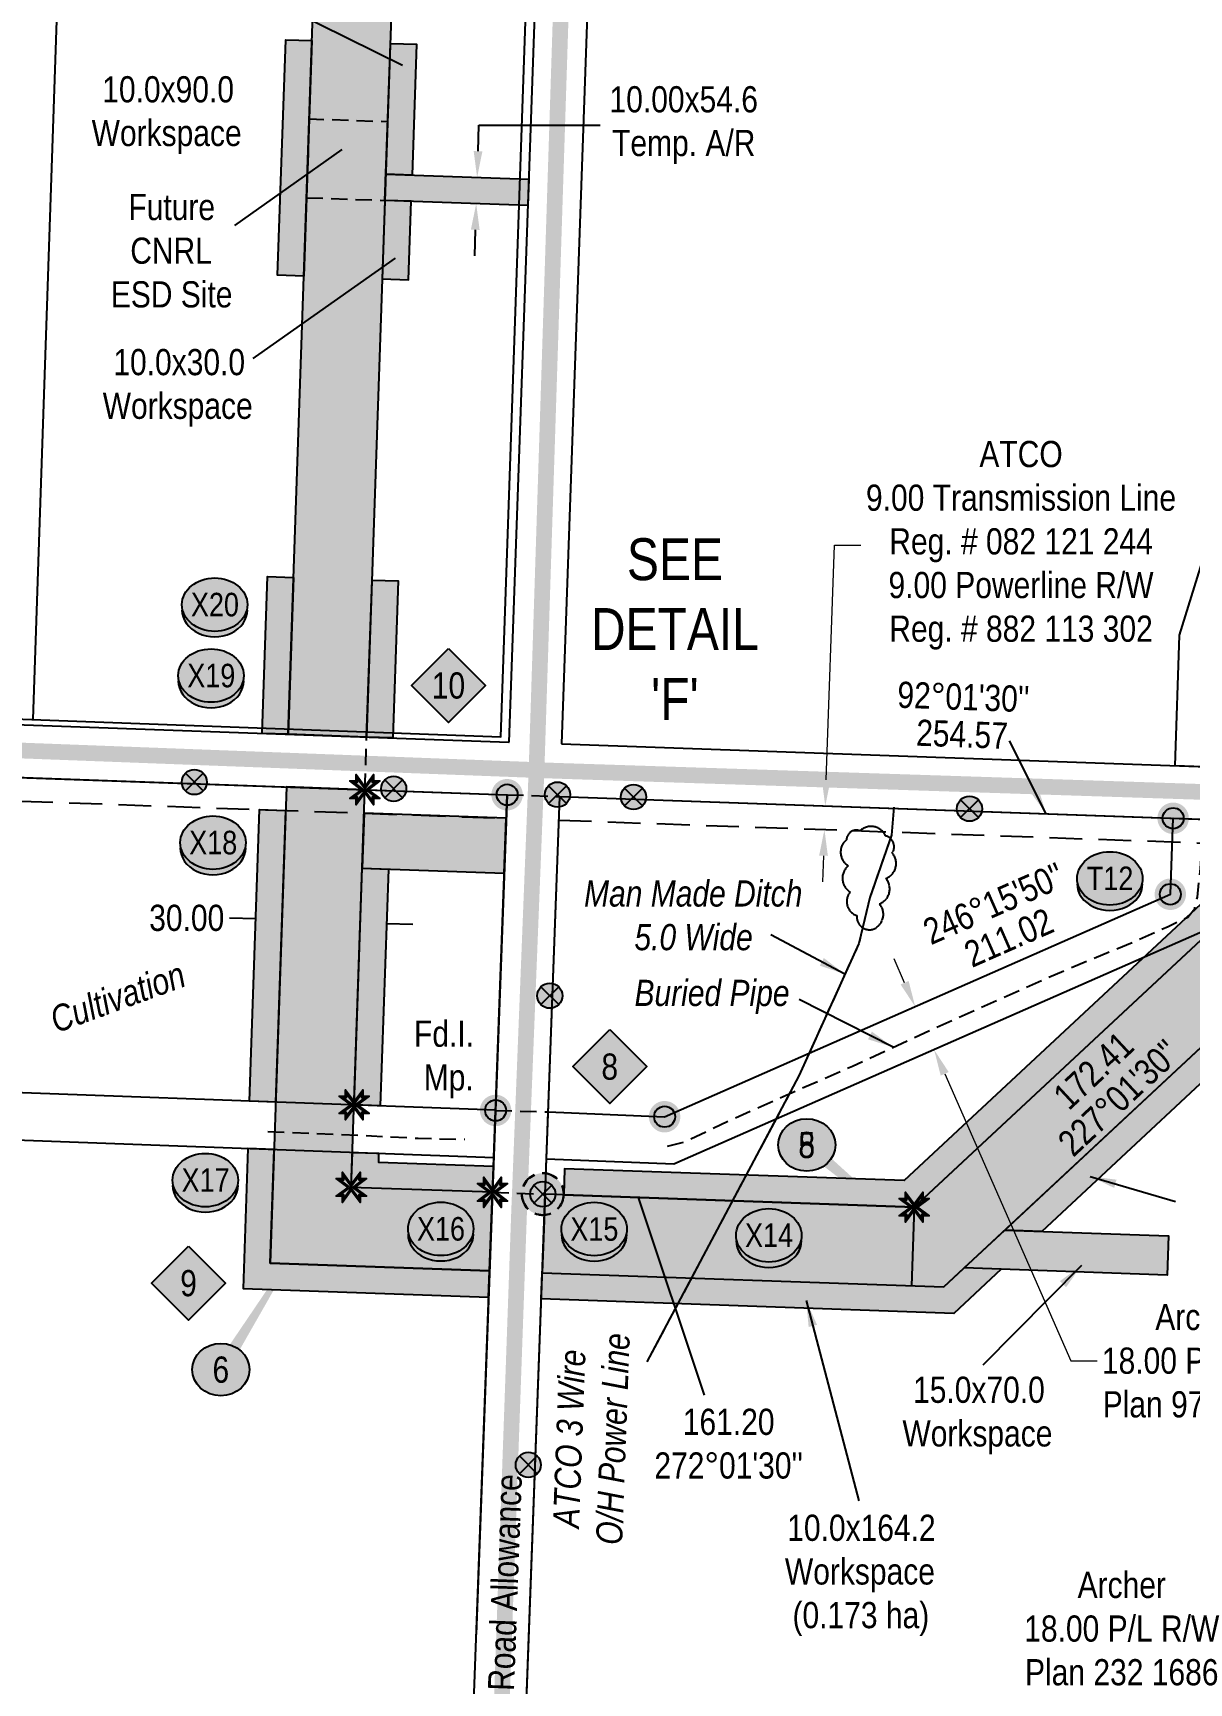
# Model space of a CAD drawing. Extents: x 338216 to 346362, y 6125251 to 6136161.
# Drawn here: x 343487 to 343929, y 6129134 to 6129764 of the extents above; entities that cross this region are included whole.
import ezdxf
from ezdxf.enums import TextEntityAlignment as Align

# ---------------------------------------------------------------- set-up
doc = ezdxf.new("R2010")
doc.units = 0
doc.header["$LTSCALE"] = 5
doc.header["$PDSIZE"] = 0.5
for name, pattern in [('0', [1, 1, 0]), ('DASHED4', [1.875, 1.25, -0.625]), ('foc-FLOWLINE', [3.75, 2.5, -1.25]), ('foc-TOPO-ephemeral', [6.25, 3.125, -0.625, 0.625, -0.625, 0.625, -0.625]), ('foc-TRAV', [1.875, 1.25, -0.625]), ('HIDDEN2', [1.875, 1.25, -0.625]), ('POWERLINE5', [7.8, 2.4, -0.6, 0.6, -0.6, 0.6, -0.6, 2.4]), ('UG_PIPE', [1.875, 1.25, -0.625])]:
    doc.linetypes.add(name, pattern=pattern)
doc.layers.get('Defpoints').update_dxf_attribs({"color": 9})
for name, color, linetype in [('AS-FENCE', 48, 'foc-FENCE'), ('AS-PIPE-UG', 44, 'UG_PIPE'), ('AS-PIPE-UG-T', 44, 'Continuous'), ('AS-POWER', 104, 'foc-POWER'), ('AS-POWER-EXISTING', 72, 'POWERLINE5'), ('AS-POWER-T', 104, 'Continuous'), ('AS-ROADS', 254, 'Continuous'), ('CG-NOTES', 7, 'Continuous'), ('DETAIL-T', 7, 'Continuous'), ('F-EZE', 190, 'foc-FLOWLINE'), ('F-RW', 190, 'Continuous'), ('L-BD', 7, 'Continuous'), ('L-BD1', 253, 'Continuous'), ('L-MON', 1, 'Continuous'), ('L-ROAD-T', 7, 'Continuous'), ('L-SEC', 7, 'Continuous'), ('L-TRAV', 7, 'foc-TRAV'), ('P-BORE', 7, 'Continuous'), ('P-CROSSINGS', 250, 'Continuous'), ('P-ELEVATION', 7, 'Continuous'), ('P-IOP5', 10, 'Continuous'), ('P-IOP5-H', 21, 'Continuous'), ('P-IOP6', 10, 'Continuous'), ('P-IOP6-H', 21, 'Continuous'), ('P-IOP7', 10, 'Continuous'), ('P-IOP7-H', 21, 'Continuous'), ('P-LTO', 14, 'Continuous'), ('P-PROPOSED', 10, 'Continuous'), ('P-PROPOSED-H', 21, 'Continuous'), ('P-TEMP-BLUE', 146, 'Continuous'), ('P-TEMP-BLUE-T', 146, 'Continuous'), ('P-TRAV', 4, 'foc-TRAV'), ('P-TXT', 4, 'Continuous'), ('T-BUSH', 110, '0'), ('T-DRAW', 143, 'foc-TOPO-ephemeral'), ('T-EXISTING TFA', 220, 'HIDDEN2'), ('T-EXISTING TFA-T', 220, 'Continuous'), ('T-WATER-T', 170, 'Continuous')]:
    doc.layers.add(name, color=color, linetype=linetype)
for name, color, linetype, lineweight in [('F-EZE-T', 190, 'Continuous', 9), ('F-RW-T', 190, 'Continuous', 9), ('T-TEXT', 48, 'Continuous', 18)]:
    doc.layers.add(name, color=color, linetype=linetype, lineweight=lineweight)
for name, color, linetype, true_color in [('P-POWER BUFFER', 7, 'DASHED4', 0x007000), ('P-TEMP-BLUE-H', 7, 'Continuous', 0x99e6ff), ('P-TEMP-BLUE-H1', 7, 'Continuous', 0x99e6ff)]:
    doc.layers.add(name, color=color, linetype=linetype, true_color=true_color)
doc.layers.add('P-POWER BUFFER-H', color=7, linetype='0', true_color=0x8aff8a, transparency=0.7)
doc.styles.add('80', font='ARIALN.TTF', dxfattribs={"height": 10})
doc.styles.add('80CG', font='ARIALN.TTF', dxfattribs={"height": 10})
doc.styles.add('80L', font='ARIALN.TTF', dxfattribs={"height": 10})
doc.styles.add('80LS', font='ARIALNI.TTF', dxfattribs={"height": 10})
doc.styles.add('Crossing', font='ARIALN.TTF', dxfattribs={"height": 10})
doc.styles.add('foc-LtypeFont', font='ARIALN.TTF', dxfattribs={"height": 7.35})
doc.linetypes.add('foc-FENCE', pattern='A,10,-1,["X",foc-LtypeFont,S=0.2,R=0,X=-0.625,Y=-0.75],-1.24', length=12.24)
doc.linetypes.add('foc-POWER', pattern='A,6,-1,["P",foc-LtypeFont,S=0.2,R=0,X=-0.625,Y=-0.75],-1.24,4', length=12.24)
doc.linetypes.add('foc-TOPO-flowdirection-NOLINE', pattern='A,0,[">",foc-LtypeFont,S=0.3,R=0,X=0,Y=-0.945],-20,[">",foc-LtypeFont,S=0.3,R=0,X=0,Y=-0.945],0', length=20)
doc.dimstyles.new('Compass 5 000', dxfattribs={"dimscale": 5, "dimtxt": 9, "dimasz": 2, "dimexe": 0.2, "dimexo": 0.0625, "dimgap": 0.5, "dimtad": 0, "dimtih": 1, "dimtoh": 1, "dimzin": 0, "dimdsep": 46, "dimtxsty": '80CG', "dimcen": 0.1, "dimse1": 1, "dimse2": 1, "dimclrd": 256, "dimclrt": 256, "dimaunit": 1, "dimadec": 4, "dimazin": 0, "dimtfac": 0.06, "dimtofl": 0, "dimtmove": 0, "dimatfit": 1, "dimfxl": 0.2, "dimtolj": 1, "dimtzin": 0, "dimlwd": -1, "dimarcsym": 0})

# ---------------------------------------------------------------- blocks, each defined once
blk = doc.blocks.new('fdia')
at = {"color": 255, "const_width": 1}
blk.add_lwpolyline([(-0.5, 0, 1), (0.5, 0, 1)], format="xyb", close=True, dxfattribs=at)
blk = doc.blocks.new('Fdiaa')
blk.add_blockref('fdia', (0, 0))
blk = doc.blocks.new('fdib')
at = {"color": 1, "const_width": 1.6}
blk.add_lwpolyline([(-0.4, 0, 1), (0.4, 0, 1)], format="xyb", close=True, dxfattribs=at)
at = {"color": 1}
blk.add_circle((0, 0), 0.8, dxfattribs=at)
blk = doc.blocks.new('Fdibb')
blk.add_blockref('fdib', (0, 0))
blk = doc.blocks.new('fdicc')
for name in ['Fdibb', 'Fdiaa']:
    blk.add_blockref(name, (0, 0))
blk = doc.blocks.new('FDI')
blk.add_blockref('fdicc', (0, 0))
blk = doc.blocks.new('POWERPOLE')
h = blk.add_hatch(color=255)
edge = h.paths.add_edge_path()
edge.add_arc((0, 0), 0.96, 0, 360)
at = {"linetype": 'Continuous'}
for p, q in [((0.68, -0.68), (-0.68, 0.68)), ((-0.68, -0.68), (0.68, 0.68))]:
    blk.add_line(p, q, dxfattribs=at)
blk.add_circle((0, 0), 0.96, dxfattribs=at)
blk = doc.blocks.new('*D72')
at = {"layer": 'Defpoints', "color": 0, "transparency": 16777216}
for p in [(343939.81, 6129094.44), (343944.45, 6129080.13), (343905.5, 6129067.49)]:
    blk.add_point(p, dxfattribs=at)
at = {"layer": 'F-RW-T', "transparency": 16777216}
for p, q in [((343893.67, 6129103.96), (343883.67, 6129103.96)), ((343897.77, 6129091.31), (343893.67, 6129103.96)), ((343908.59, 6129057.98), (343911.68, 6129048.46))]:
    blk.add_line(p, q, dxfattribs=at)
for points in [[(343899.36, 6129091.82), (343896.19, 6129090.79), (343900.86, 6129081.8)], [(343910.18, 6129058.49), (343907.01, 6129057.46), (343905.5, 6129067.49)]]:
    blk.add_solid(points, dxfattribs=at)
at = {"layer": 'F-RW-T', "transparency": 16777216, "insert": (343844.58, 6129103.96), "char_height": 10, "attachment_point": 5, "style": '80CG'}
blk.add_mtext('\\A1;Archer\\P15.00 P/L R/W\\PPlan 002 0448', dxfattribs=at)
blk = doc.blocks.new('*D75')
at = {"layer": 'Defpoints', "color": 0, "transparency": 16777216}
for p in [(343831.27, 6129375.99), (343757.37, 6129363.13), (343764.61, 6129346.66)]:
    blk.add_point(p, dxfattribs=at)
at = {"layer": 'F-RW-T', "transparency": 16777216}
for p, q in [((343820, 6129401.62), (343815.97, 6129410.77)), ((343835.3, 6129366.84), (343883.51, 6129257.27)), ((343883.51, 6129257.27), (343893.51, 6129257.27))]:
    blk.add_line(p, q, dxfattribs=at)
for points in [[(343821.53, 6129402.29), (343818.47, 6129400.94), (343824.03, 6129392.46)], [(343836.83, 6129367.51), (343833.77, 6129366.17), (343831.27, 6129375.99)]]:
    blk.add_solid(points, dxfattribs=at)
at = {"layer": 'F-RW-T', "transparency": 16777216, "insert": (343932.59, 6129257.27), "char_height": 10, "attachment_point": 5, "style": '80CG'}
blk.add_mtext('\\A1;Archer\\P18.00 P/L R/W\\PPlan 972 1216', dxfattribs=at)
blk = doc.blocks.new('*D77')
at = {"layer": 'Defpoints', "color": 0, "transparency": 16777216}
for p in [(343789.68, 6129469.08), (344250.03, 6129452.79), (344249.71, 6129443.81)]:
    blk.add_point(p, dxfattribs=at)
at = {"layer": 'F-EZE-T', "transparency": 16777216}
for p, q in [((343790.04, 6129479.08), (343793.21, 6129568.61)), ((343793.21, 6129568.61), (343803.21, 6129568.61)), ((343789.01, 6129450.11), (343788.66, 6129440.11))]:
    blk.add_line(p, q, dxfattribs=at)
for points in [[(343788.37, 6129479.14), (343791.7, 6129479.02), (343789.68, 6129469.08)], [(343787.35, 6129450.17), (343790.68, 6129450.05), (343789.37, 6129460.1)]]:
    blk.add_solid(points, dxfattribs=at)
at = {"layer": 'F-EZE-T', "transparency": 16777216, "insert": (343864.45, 6129568.61), "char_height": 10, "attachment_point": 5, "style": '80CG'}
blk.add_mtext('\\A1;ATCO\\P9.00 Transmission Line\\PReg. # 082 121 244\\P9.00 Powerline R/W\\PReg. # 882 113 302', dxfattribs=at)
blk = doc.blocks.new('TEMP')
h = blk.add_hatch(color=255)
h.dxf.hatch_style = 1
h.paths.add_polyline_path([(0, 0.25), (-0.67, 1.15), (-0.67, 0.67), (-1.15, 0.67), (-0.25, 0), (-1.15, -0.67), (-0.67, -0.67), (-0.67, -1.15), (0, -0.25), (0.67, -1.15), (0.67, -0.67), (1.15, -0.67), (0.25, 0), (1.15, 0.67), (0.67, 0.67), (0.67, 1.15)])
h.paths.add_polyline_path([(0.57, 0.85), (0.57, 0.57), (0.85, 0.57), (0.08, 0), (0.85, -0.57), (0.57, -0.57), (0.57, -0.85), (0, -0.08), (-0.57, -0.85), (-0.57, -0.57), (-0.85, -0.57), (-0.08, 0), (-0.85, 0.57), (-0.57, 0.57), (-0.57, 0.85), (0, 0.08)], flags=16)
h = blk.add_hatch(color=1)
h.dxf.hatch_style = 1
h.paths.add_polyline_path([(0, 0.08), (-0.57, 0.85), (-0.57, 0.57), (-0.85, 0.57), (-0.08, 0), (-0.85, -0.57), (-0.57, -0.57), (-0.57, -0.85), (0, -0.08), (0.57, -0.85), (0.57, -0.57), (0.85, -0.57), (0.08, 0), (0.85, 0.57), (0.57, 0.57), (0.57, 0.85)])
at = {"color": 1}
for p, q in [((-0.08, 0), (0.08, 0)), ((0, 0.08), (0, -0.08))]:
    blk.add_line(p, q, dxfattribs=at)
at = {"color": 255, "flags": 128}
blk.add_lwpolyline([(-0.25, 0), (-1.15, 0.67), (-0.67, 0.67), (-0.67, 1.15), (0, 0.25), (0.67, 1.15), (0.67, 0.67), (1.15, 0.67), (0.25, 0), (1.15, -0.67), (0.67, -0.67), (0.67, -1.15), (0, -0.25), (-0.67, -1.15), (-0.67, -0.67), (-1.15, -0.67)], close=True, dxfattribs=at)
at = {"color": 1, "flags": 128}
blk.add_lwpolyline([(-0.08, 0), (-0.85, 0.57), (-0.57, 0.57), (-0.57, 0.85), (0, 0.08), (0.57, 0.85), (0.57, 0.57), (0.85, 0.57), (0.08, 0), (0.85, -0.57), (0.57, -0.57), (0.57, -0.85), (0, -0.08), (-0.57, -0.85), (-0.57, -0.57), (-0.85, -0.57)], close=True, dxfattribs=at)
blk = doc.blocks.new('xing2')
h = blk.add_hatch(color=50)
h.dxf.hatch_style = 1
edge = h.paths.add_edge_path()
edge.add_ellipse((0, 0), major_axis=(-12.5, 0), ratio=0.816297, start_angle=0, end_angle=360)
h = blk.add_hatch(color=250)
h.dxf.hatch_style = 1
edge = h.paths.add_edge_path()
edge.add_ellipse((0, -2.05), major_axis=(-12.5, 0), ratio=0.816297, start_angle=0, end_angle=180)
edge.add_line((12.5, -2.05), (12.5, 0))
edge.add_ellipse((0, 0), major_axis=(-12.5, 0), ratio=0.816297, start_angle=0, end_angle=180, ccw=False)
edge.add_line((-12.5, 0), (-12.5, -2.05))
at = {"color": 250}
blk.add_ellipse((0, 0), major_axis=(-12.5, 0), ratio=0.816297, dxfattribs=at)
blk.add_ellipse((0, -2.05), major_axis=(-12.5, 0), ratio=0.816297, start_param=0, end_param=3.141593, dxfattribs=at)
at = {"color": 250, "style": 'Crossing'}
blk.add_attdef('CROSSING', text='', height=9, dxfattribs=at).set_placement((0.09, 0.02), align=Align.MIDDLE_CENTER)
at = {"color": 250, "style": 'Crossing', "flags": 1}
for tag, p in [('OWNER', (0.09, -12.49)), ('DESCRIPTION', (0.09, -25.77)), ('LOCATION', (0.09, -39.3)), ('DWG_REF', (0.09, -52.84))]:
    blk.add_attdef(tag, text='', height=9, dxfattribs=at).set_placement(p, align=Align.MIDDLE_CENTER)
blk = doc.blocks.new('*U151')
at = {"layer": 'P-ELEVATION'}
h = blk.add_hatch(color=111, dxfattribs=at)
h.dxf.hatch_style = 1
edge = h.paths.add_edge_path()
edge.add_ellipse((0, 0), major_axis=(-10.94, 0), ratio=0.913794, start_angle=0, end_angle=360)
at = {"layer": 'P-ELEVATION', "color": 7, "flags": 128}
blk.add_lwpolyline([(0, 0, 5, 0, 0), (46.72, -38.98, 0, 0, 0)], format="xyseb", dxfattribs=at)
at = {"layer": 'P-ELEVATION', "color": 7}
blk.add_ellipse((0, 0), major_axis=(-10.94, 0), ratio=0.913794, dxfattribs=at)
at = {"layer": 'P-ELEVATION', "style": '80'}
blk.add_attdef('BEND', text='', height=10, dxfattribs=at).set_placement((0, 0), align=Align.MIDDLE_CENTER)
blk = doc.blocks.new('*D155')
at = {"layer": 'Defpoints', "color": 0, "transparency": 16777216}
for p in [(343612.13, 6129424.61), (343581.12, 6129395.44), (343611.1, 6129394.42)]:
    blk.add_point(p, dxfattribs=at)
at = {"layer": 'P-TXT', "transparency": 16777216}
for p, q in [((343572.16, 6129425.98), (343562.16, 6129426.32)), ((343622.12, 6129424.27), (343632.12, 6129423.93))]:
    blk.add_line(p, q, dxfattribs=at)
for points in [[(343572.22, 6129427.64), (343572.1, 6129424.31), (343582.15, 6129425.64)], [(343622.18, 6129425.94), (343622.07, 6129422.61), (343612.13, 6129424.61)]]:
    blk.add_solid(points, dxfattribs=at)
at = {"layer": 'P-TXT', "transparency": 16777216, "insert": (343545.84, 6129426.32), "char_height": 10, "attachment_point": 5, "style": '80CG'}
blk.add_mtext('\\A1;30.00', dxfattribs=at)
blk = doc.blocks.new('Well_proximity')
h = blk.add_hatch(color=191)
h.dxf.hatch_style = 1
edge = h.paths.add_edge_path()
edge.add_ellipse((0, 0), major_axis=(-12.5, 0), ratio=0.816297, start_angle=0, end_angle=360)
h = blk.add_hatch(color=250)
h.dxf.hatch_style = 1
edge = h.paths.add_edge_path()
edge.add_ellipse((0, -2.05), major_axis=(-12.5, 0), ratio=0.816297, start_angle=0, end_angle=180)
edge.add_line((12.5, -2.05), (12.5, 0))
edge.add_ellipse((0, 0), major_axis=(-12.5, 0), ratio=0.816297, start_angle=0, end_angle=180, ccw=False)
edge.add_line((-12.5, 0), (-12.5, -2.05))
at = {"color": 250}
blk.add_ellipse((0, 0), major_axis=(-12.5, 0), ratio=0.816297, dxfattribs=at)
blk.add_ellipse((0, -2.05), major_axis=(-12.5, 0), ratio=0.816297, start_param=0, end_param=3.141593, dxfattribs=at)
at = {"color": 250, "style": '80L'}
blk.add_attdef('CROSSING', text='', height=9, dxfattribs=at).set_placement((0.09, 0.02), align=Align.MIDDLE_CENTER)
blk = doc.blocks.new('*D248')
at = {"layer": 'Defpoints', "color": 0, "transparency": 16777216}
for p in [(344001.2, 6129160.52), (344019.16, 6129161.6), (344019.28, 6129159.65)]:
    blk.add_point(p, dxfattribs=at)
at = {"layer": 'F-RW-T', "transparency": 16777216}
for p, q in [((343991.34, 6129157.96), (343942.01, 6129154.99)), ((344029.26, 6129160.25), (344039.24, 6129160.85))]:
    blk.add_line(p, q, dxfattribs=at)
for points in [[(343991.24, 6129159.63), (343991.44, 6129156.3), (344001.32, 6129158.56)], [(344029.16, 6129161.91), (344029.36, 6129158.58), (344019.28, 6129159.65)]]:
    blk.add_solid(points, dxfattribs=at)
at = {"layer": 'F-RW-T', "transparency": 16777216, "insert": (343902.92, 6129154.99), "char_height": 10, "attachment_point": 5, "style": '80CG'}
blk.add_mtext('\\A1;Archer\\P18.00 P/L R/W\\PPlan 232 1686', dxfattribs=at)
blk = doc.blocks.new('*U139')
at = {"layer": 'P-ELEVATION'}
h = blk.add_hatch(color=111, dxfattribs=at)
h.dxf.hatch_style = 1
edge = h.paths.add_edge_path()
edge.add_ellipse((0, 0), major_axis=(-10.94, 0), ratio=0.913794, start_angle=0, end_angle=360)
at = {"layer": 'P-ELEVATION', "color": 7, "flags": 128}
blk.add_lwpolyline([(0, 0, 5, 0, 0), (34.33, 55.14, 0, 0, 0)], format="xyseb", dxfattribs=at)
at = {"layer": 'P-ELEVATION', "color": 7}
blk.add_ellipse((0, 0), major_axis=(-10.94, 0), ratio=0.913794, dxfattribs=at)
at = {"layer": 'P-ELEVATION', "style": '80'}
blk.add_attdef('BEND', text='', height=10, dxfattribs=at).set_placement((0, 0), align=Align.MIDDLE_CENTER)
blk = doc.blocks.new('30M BUFFER DISP')
h = blk.add_hatch(color=70)
h.dxf.hatch_style = 1
h.paths.add_polyline_path([(0, 14.14), (14.14, 0), (0, -14.14), (-14.14, 0)])
blk.add_lwpolyline([(0, 14.14), (14.14, 0), (0, -14.14), (-14.14, 0)], close=True)
at = {"color": 235, "style": '80L'}
blk.add_attdef('DISURBANCE', text='', height=10, dxfattribs=at).set_placement((0, 0), align=Align.MIDDLE_CENTER)

msp = doc.modelspace()

# ---------------------------------------------------------------- hatches: boundary and pattern name
at = {"layer": 'P-IOP5-H'}
h = msp.add_hatch(color=256, dxfattribs=at)
h.dxf.hatch_style = 1
h.paths.add_polyline_path([(344430.615, 6128640.332), (344457.25, 6129415.551), (343949.752, 6129433.439), (343823.648, 6129315.922), (343682.686, 6129320.891), (343681.583, 6129290.918), (343835.007, 6129285.51), (343961.111, 6129403.027), (344426.246, 6129386.632), (344400.64, 6128641.392)])
at = {"layer": 'P-IOP6-H'}
h = msp.add_hatch(color=256, dxfattribs=at)
h.dxf.hatch_style = 1
h.paths.add_polyline_path([(343577.677, 6129294.58), (343661.483, 6129291.626), (343662.586, 6129321.599), (343608.675, 6129323.5), (343613.861, 6129475.309), (343583.885, 6129476.349)])
at = {"layer": 'P-IOP7-H'}
h = msp.add_hatch(color=256, dxfattribs=at)
h.dxf.hatch_style = 1
h.paths.add_polyline_path([(343414.508, 6130307.402), (343415.348, 6130247.491), (343631.582, 6129994.114), (343614.547, 6129495.41), (343584.573, 6129496.473), (343601.208, 6129983.501), (343385.509, 6130236.252), (343384.497, 6130308.454)])
at = {"layer": 'P-POWER BUFFER-H', "true_color": 0xdbffdb}
h = msp.add_hatch(color=254, dxfattribs=at)
h.dxf.hatch_style = 1
edge = h.paths.add_edge_path()
edge.add_arc((343681.806, 6129320.922), 7.998, 0, 360)
at = {"layer": 'P-PROPOSED-H'}
h = msp.add_hatch(color=256, dxfattribs=at)
h.dxf.hatch_style = 1
h.paths.add_polyline_path([(342394.18, 6132752.988), (342391.958, 6132689.959), (342407.48, 6132607.158), (342386.455, 6132012.128), (342601.477, 6132006.853), (343257.22, 6131979.123), (343299.184, 6131541.558), (343406.555, 6130874.882), (343415.348, 6130247.491), (343631.582, 6129994.114), (343614.547, 6129495.41), (343584.573, 6129496.473), (343601.208, 6129983.501), (343385.509, 6130236.252), (343376.595, 6130872.274), (343269.419, 6131537.738), (343229.859, 6131950.244), (342600.476, 6131976.875), (342355.409, 6131982.874), (342377.388, 6132604.897), (342361.866, 6132687.697), (342364.205, 6132754.045)])
h = msp.add_hatch(color=256, dxfattribs=at)
h.dxf.hatch_style = 1
h.paths.add_polyline_path([(343577.677, 6129294.58), (343661.483, 6129291.626), (343662.586, 6129321.599), (343608.675, 6129323.5), (343613.861, 6129475.309), (343583.885, 6129476.349)])
h = msp.add_hatch(color=256, dxfattribs=at)
h.dxf.hatch_style = 1
h.paths.add_polyline_path([(344871.64, 6127591.145), (344991.224, 6127586.964), (344994.778, 6127586.84), (344960.041, 6127618.066), (344902.61, 6127620.074), (344391.164, 6127637.956), (344393.341, 6127699.818), (344394.515, 6127733.187), (344406.994, 6127952.852), (344457.25, 6129415.551), (343949.752, 6129433.439), (343823.648, 6129315.922), (343682.686, 6129320.891), (343681.583, 6129290.918), (343835.007, 6129285.51), (343961.111, 6129403.027), (344426.246, 6129386.632), (344377.029, 6127954.217), (344370.412, 6127837.732), (344364.552, 6127734.565), (344363.366, 6127700.873), (344360.134, 6127609.03), (344871.587, 6127591.147)])
at = {"layer": 'P-TEMP-BLUE-H'}
h = msp.add_hatch(color=256, dxfattribs=at)
h.dxf.hatch_style = 1
h.paths.add_polyline_path([(343590.546, 6129671.345), (343580.554, 6129671.686), (343583.626, 6129761.614), (343593.617, 6129761.273)])
h = msp.add_hatch(color=256, dxfattribs=at)
h.dxf.hatch_style = 1
h.paths.add_polyline_path([(343623.593, 6129760.249), (343633.585, 6129759.908), (343631.879, 6129709.938), (343621.887, 6129710.289)])
h = msp.add_hatch(color=256, dxfattribs=at)
h.dxf.hatch_style = 1
h.paths.add_polyline_path([(343621.887, 6129710.289), (343676.423, 6129708.37), (343676.071, 6129698.378), (343621.546, 6129700.297)])
h = msp.add_hatch(color=256, dxfattribs=at)
h.dxf.hatch_style = 1
h.paths.add_polyline_path([(343631.537, 6129699.946), (343621.546, 6129700.297), (343620.522, 6129670.321), (343630.514, 6129669.98)])
h = msp.add_hatch(color=256, dxfattribs=at)
h.dxf.hatch_style = 1
h.paths.add_polyline_path([(343574.581, 6129496.827), (343576.627, 6129556.714), (343586.619, 6129556.373), (343584.573, 6129496.473)])
h = msp.add_hatch(color=256, dxfattribs=at)
h.dxf.hatch_style = 1
h.paths.add_polyline_path([(343616.595, 6129555.362), (343626.587, 6129555.021), (343624.539, 6129495.056), (343614.547, 6129495.41)])
h = msp.add_hatch(color=256, dxfattribs=at)
h.dxf.hatch_style = 1
h.paths.add_polyline_path([(343583.578, 6129467.363), (343579.777, 6129356.073), (343569.786, 6129356.439), (343573.587, 6129467.717)])
h = msp.add_hatch(color=256, dxfattribs=at)
h.dxf.hatch_style = 1
h.paths.add_polyline_path([(343613.554, 6129466.316), (343612.836, 6129445.314), (343667.07, 6129443.403), (343667.855, 6129464.392)])
h = msp.add_hatch(color=256, dxfattribs=at)
h.dxf.hatch_style = 1
h.paths.add_polyline_path([(343622.828, 6129444.962), (343619.742, 6129354.613), (343609.751, 6129354.979), (343612.836, 6129445.314)])
h = msp.add_hatch(color=256, dxfattribs=at)
h.dxf.hatch_style = 1
h.paths.add_polyline_path([(343661.483, 6129291.626), (343577.677, 6129294.58), (343579.159, 6129337.972), (343569.168, 6129338.341), (343567.344, 6129284.94), (343661.115, 6129281.635)])
h = msp.add_hatch(color=256, dxfattribs=at)
h.dxf.hatch_style = 1
h.paths.add_polyline_path([(343609.132, 6129336.867), (343619.123, 6129336.498), (343619.008, 6129333.139), (343662.954, 6129331.59), (343662.586, 6129321.599), (343608.675, 6129323.5)])
at = {"layer": 'P-TEMP-BLUE-H1'}
h = msp.add_hatch(color=256, dxfattribs=at)
h.dxf.hatch_style = 1
h.paths.add_polyline_path([(344030.369, 6129430.597), (344030.722, 6129440.589), (343945.965, 6129443.576), (343819.862, 6129326.06), (343690.151, 6129330.632), (343689.799, 6129320.64), (343823.648, 6129315.922), (343949.752, 6129433.439)])
h = msp.add_hatch(color=256, dxfattribs=at)
h.dxf.hatch_style = 1
h.paths.add_polyline_path([(343858.281, 6129307.199), (343872.411, 6129306.701), (343964.897, 6129392.889), (344088.901, 6129388.518), (344089.254, 6129398.51), (343961.111, 6129403.027)])
h = msp.add_hatch(color=256, dxfattribs=at)
h.dxf.hatch_style = 1
h.paths.add_polyline_path([(343858.281, 6129307.199), (343920.728, 6129304.998), (343920.2, 6129290.01), (343842.765, 6129292.74)])
h = msp.add_hatch(color=256, dxfattribs=at)
h.dxf.hatch_style = 1
h.paths.add_polyline_path([(343856.896, 6129292.242), (343842.765, 6129292.74), (343835.007, 6129285.51), (343681.583, 6129290.918), (343681.215, 6129280.927), (343838.794, 6129275.373)])

# ---------------------------------------------------------------- linework, layer by layer
at = {"layer": 'AS-FENCE', "flags": 128}
for points in [[(343393.542, 6129505.549), (343665.764, 6129495.494), (343679.523, 6129894.239), (343661.262, 6129898.341), (343663.845, 6130066.968), (343666.47, 6130211.262), (343691.686, 6130212.46), (343696.838, 6130296.816)], [(343509.966, 6130178.729), (343487.117, 6129502.271)], [(343258.225, 6129487.915), (343668.174, 6129473.384), (343656.373, 6129152.829)], [(343675.449, 6129124.299), (343688.273, 6129472.644)], [(343688.274, 6129472.673), (344482.09, 6129444.574)]]:
    msp.add_lwpolyline(points, dxfattribs=at)
at = {"layer": 'AS-PIPE-UG', "flags": 128}
for points in [[(343729.498, 6129339.165), (343735.673, 6129340.78), (343753.324, 6129349.118), (343770.97, 6129357.02), (343800.024, 6129369.761), (343839.188, 6129387.794), (343881.243, 6129406.388), (343908.392, 6129417.602), (343920.604, 6129423.129), (343928.099, 6129426.675), (343930.761, 6129429.992), (343931.801, 6129434.33), (343932.991, 6129445.246), (343934.124, 6129464.826)], [(343576.834, 6129344.808), (343616.403, 6129343.178), (343634.242, 6129342.254), (343652.02, 6129341.84)]]:
    msp.add_lwpolyline(points, dxfattribs=at)
at = {"layer": 'AS-POWER', "flags": 128}
for points in [[(342764.286, 6129505.424), (342864.201, 6129501.882), (343668.174, 6129473.384)], [(343658.636, 6128667.593), (343688.273, 6129472.644)], [(343688.274, 6129472.673), (344492.02, 6129444.239), (345295.702, 6129415.822)]]:
    msp.add_lwpolyline(points, dxfattribs=at)
at = {"layer": 'AS-ROADS', "flags": 128}
for points in [[(343796.345, 6132828.425, 5.999, 5.999, 0), (343737.216, 6131141.674, 5.999, 5.999, 0), (343693.233, 6129913.563, 5.999, 5.999, 0), (343679.418, 6129482.814, 0, 0, 0)], [(343617.97, 6127764.62, 5.999, 5.999, 0), (343672.742, 6129313.585, 5.999, 5.999, 0), (343679.418, 6129482.814, 0, 0, 0)]]:
    msp.add_lwpolyline(points, format="xyseb", dxfattribs=at)
at = {"layer": 'AS-ROADS', "const_width": 5.999, "flags": 128}
msp.add_lwpolyline([(342763.926, 6129515.144), (343394.227, 6129493.618), (343686.253, 6129482.555), (344098.452, 6129469.069), (344478.702, 6129454.968), (344581.91, 6129451.011), (345416.097, 6129422.327)], dxfattribs=at)
at = {"layer": 'Defpoints', "color": 2}
msp.add_line((343823.648, 6129315.922), (343822.591, 6129285.948), dxfattribs=at)
at = {"layer": 'F-EZE'}
for p, q in [((342863.882, 6129492.89), (343667.855, 6129464.392)), ((343687.943, 6129463.681), (344491.696, 6129435.247))]:
    msp.add_line(p, q, dxfattribs=at)
at = {"layer": 'F-RW', "flags": 128}
for points in [[(343958.97, 6129583.252), (343942.924, 6129531.342), (343941.254, 6129483.848), (343923.272, 6129484.485), (343925.027, 6129534.365), (343940.343, 6129583.911)], [(342758.938, 6129353.749), (342859.853, 6129354.571), (343080.41, 6129356.37), (343663.075, 6129334.877), (343663.742, 6129353.001), (343079.961, 6129374.356), (342759.573, 6129371.745)]]:
    msp.add_lwpolyline(points, dxfattribs=at)
msp.add_lwpolyline([(343683.841, 6129352.269), (343728.339, 6129350.466), (343921.469, 6129435.389), (343922.534, 6129464.395), (343940.518, 6129463.744), (343939.039, 6129423.456), (343731.801, 6129332.329), (343683.179, 6129334.285)], close=True, dxfattribs=at)
at = {"layer": 'L-SEC'}
for p, q in [((343697.175, 6130297.494), (343668.881, 6129493.484)), ((343717.275, 6130296.787), (343688.981, 6129492.772)), ((342864.918, 6129521.982), (343668.886, 6129493.484)), ((342864.201, 6129501.882), (343668.174, 6129473.384)), ((343668.885, 6129493.484), (343668.914, 6129493.483)), ((343688.981, 6129492.773), (344492.731, 6129464.339)), ((343638.537, 6128668.333), (343668.174, 6129473.384)), ((343658.636, 6128667.593), (343688.273, 6129472.644)), ((343688.274, 6129472.673), (344492.02, 6129444.239))]:
    msp.add_line(p, q, dxfattribs=at)
at = {"layer": 'L-TRAV', "flags": 128}
msp.add_lwpolyline([(343668.174, 6129473.384), (343688.274, 6129472.673)], dxfattribs=at)
at = {"layer": 'P-IOP6', "flags": 128}
msp.add_lwpolyline([(343577.677, 6129294.58), (343661.483, 6129291.626), (343662.586, 6129321.599), (343608.675, 6129323.5), (343613.861, 6129475.309), (343583.885, 6129476.349), (343577.677, 6129294.58)], close=True, dxfattribs=at)
msp.add_lwpolyline([(343577.677, 6129294.58), (343661.483, 6129291.626), (343662.586, 6129321.599), (343608.675, 6129323.5), (343613.861, 6129475.309), (343583.885, 6129476.349), (343577.677, 6129294.58)], close=True, dxfattribs=at)
at = {"layer": 'P-POWER BUFFER', "linetype": 'DASHED4', "lineweight": 30}
msp.add_circle((343681.806, 6129320.922), 7.998, dxfattribs=at)
at = {"layer": 'P-PROPOSED', "flags": 128}
msp.add_lwpolyline([(343577.677, 6129294.58), (343661.483, 6129291.626), (343662.586, 6129321.599), (343608.675, 6129323.5), (343613.861, 6129475.309), (343583.885, 6129476.349), (343577.677, 6129294.58)], close=True, dxfattribs=at)
at = {"layer": 'P-TEMP-BLUE', "flags": 128}
for points in [[(343590.546, 6129671.345), (343580.554, 6129671.686), (343583.626, 6129761.614), (343593.617, 6129761.273)], [(343623.593, 6129760.249), (343633.585, 6129759.908), (343631.879, 6129709.938), (343621.887, 6129710.289)], [(343621.887, 6129710.289), (343676.423, 6129708.37), (343676.071, 6129698.378), (343621.546, 6129700.297)], [(343631.537, 6129699.946), (343621.546, 6129700.297), (343620.522, 6129670.321), (343630.514, 6129669.98)], [(343574.581, 6129496.827), (343576.627, 6129556.714), (343586.619, 6129556.373), (343584.573, 6129496.473), (343574.581, 6129496.827)], [(343616.595, 6129555.362), (343626.587, 6129555.021), (343624.539, 6129495.056), (343614.547, 6129495.41), (343616.595, 6129555.362)], [(343583.578, 6129467.363), (343579.777, 6129356.073), (343569.786, 6129356.439), (343573.587, 6129467.717)], [(343613.554, 6129466.316), (343612.836, 6129445.314), (343667.07, 6129443.403), (343667.855, 6129464.392)], [(343622.828, 6129444.962), (343619.742, 6129354.613), (343609.751, 6129354.979), (343612.836, 6129445.314)], [(344030.369, 6129430.597), (344030.722, 6129440.589), (343945.965, 6129443.576), (343819.862, 6129326.06), (343690.151, 6129330.632), (343689.799, 6129320.64), (343823.648, 6129315.922), (343949.752, 6129433.439)], [(343858.281, 6129307.199), (343961.111, 6129403.027), (344089.254, 6129398.51), (344088.901, 6129388.518), (343964.897, 6129392.889), (343872.411, 6129306.701)], [(343661.483, 6129291.626), (343577.677, 6129294.58), (343579.159, 6129337.972), (343569.168, 6129338.341), (343567.344, 6129284.94), (343661.115, 6129281.635)], [(343609.132, 6129336.867), (343619.123, 6129336.498), (343619.008, 6129333.139), (343662.954, 6129331.59), (343662.586, 6129321.599), (343608.675, 6129323.5)], [(343858.281, 6129307.199), (343920.728, 6129304.998), (343920.2, 6129290.01), (343842.765, 6129292.74)]]:
    msp.add_lwpolyline(points, close=True, dxfattribs=at)
msp.add_lwpolyline([(343856.896, 6129292.242), (343838.794, 6129275.373), (343681.215, 6129280.927), (343681.583, 6129290.918), (343835.007, 6129285.51), (343842.765, 6129292.74)], dxfattribs=at)
at = {"layer": 'P-TEMP-BLUE-T'}
for p, q in [((343657.079, 6129719.055), (343657.431, 6129729.046)), ((343657.431, 6129729.046), (343703.664, 6129729.046)), ((343656.025, 6129689.08), (343655.673, 6129679.088))]:
    msp.add_line(p, q, dxfattribs=at)
for points in [[(343655.414, 6129719.113), (343658.745, 6129718.996), (343656.728, 6129709.063)], [(343654.359, 6129689.138), (343657.69, 6129689.021), (343656.376, 6129699.071)]]:
    msp.add_solid(points, dxfattribs=at)
at = {"layer": 'P-TRAV'}
for p, q in [((343663.788, 6129352.859), (343683.841, 6129352.269)), ((343662.586, 6129321.599), (343682.686, 6129320.891))]:
    msp.add_line(p, q, dxfattribs=at)
at = {"layer": 'P-TRAV', "flags": 128}
msp.add_lwpolyline([(343613.861, 6129475.309), (343614.547, 6129495.41)], dxfattribs=at)
at = {"layer": 'T-BUSH', "flags": 128}
msp.add_lwpolyline([(343807.956, 6129422.022, 0.5205671), (343810.391, 6129431.719, 0.5205671), (343812.825, 6129441.416, 0.5205671), (343815.259, 6129451.113, 0.5205671), (343812.74, 6129457.664, 0.5205671), (343802.928, 6129459.583, 0.5205671), (343797.793, 6129456.21, 0.5205671), (343798.491, 6129446.237, 0.5205671), (343799.189, 6129436.263, 0.5205671), (343801.713, 6129427.224, 0.5205671)], format="xyb", close=True, dxfattribs=at)
at = {"layer": 'T-DRAW', "flags": 128}
msp.add_lwpolyline([(343815.85, 6129468.619), (343814.96, 6129457.942), (343806.725, 6129434.11), (343802.533, 6129416.628), (343779.57, 6129366.046), (343721.568, 6129256.889)], dxfattribs=at)
at = {"layer": 'T-DRAW', "linetype": 'foc-TOPO-flowdirection-NOLINE', "flags": 128}
msp.add_lwpolyline([(343815.85, 6129468.619), (343814.96, 6129457.942), (343806.725, 6129434.11), (343802.533, 6129416.628), (343779.57, 6129366.046), (343721.568, 6129256.889)], dxfattribs=at)
at = {"layer": 'T-EXISTING TFA', "flags": 128}
msp.add_lwpolyline([(343591.57, 6129701.321), (343621.546, 6129700.297), (343622.57, 6129730.273), (343592.594, 6129731.297)], close=True, dxfattribs=at)

# ---------------------------------------------------------------- block references
at = {"layer": 'AS-POWER-EXISTING'}
for p, xscale, yscale, zscale in [((343548.74, 6129478.218), 4.999999999999897, 4.999999999999897, 4.999999999999897), ((343548.74, 6129478.218), 4.999999999999908, 4.999999999999908, 4.999999999999908), ((343624.89, 6129475.628), 4.999999999999897, 4.999999999999897, 4.999999999999897), ((343624.89, 6129475.628), 4.999999999999908, 4.999999999999908, 4.999999999999908), ((343687.406, 6129473.438), 4.999999999999897, 4.999999999999897, 4.999999999999897), ((343687.406, 6129473.438), 4.999999999999908, 4.999999999999908, 4.999999999999908), ((343716.464, 6129472.525), 4.999999999999897, 4.999999999999897, 4.999999999999897), ((343716.464, 6129472.525), 4.999999999999908, 4.999999999999908, 4.999999999999908), ((343844.78, 6129468.042), 4.999999999999897, 4.999999999999897, 4.999999999999897), ((343844.78, 6129468.042), 4.999999999999908, 4.999999999999908, 4.999999999999908), ((343684.51, 6129396.66), 4.999999999999897, 4.999999999999897, 4.999999999999897), ((343684.51, 6129396.66), 4.999999999999908, 4.999999999999908, 4.999999999999908), ((343681.806, 6129320.922), 4.999999999999897, 4.999999999999897, 4.999999999999897), ((343681.806, 6129320.922), 4.999999999999908, 4.999999999999908, 4.999999999999908), ((343676.256, 6129217.54), 4.999999999999964, 4.999999999999964, 4.999999999999964)]:
    msp.add_blockref('POWERPOLE', p, dxfattribs=dict(at, xscale=xscale, yscale=yscale, zscale=zscale))
at = {"layer": 'CG-NOTES', "xscale": 0.99978011, "yscale": 0.99978011, "zscale": 0.99978011}
for name, p, values in [('*U151', (343782.62, 6129339.683), {'BEND': '8'}), ('*U151', (343782.62, 6129339.683), {'BEND': '5'}), ('*U139', (343558.858, 6129253.915), {'BEND': '6'})]:
    msp.add_blockref(name, p, dxfattribs=at).add_auto_attribs(values)
at = {"layer": 'L-MON'}
for name, p, xscale, yscale, zscale in [('TEMP', (343613.861, 6129475.309), 4.998900549999906, 4.998900549999906, 4.998900549999906), ('FDI', (343668.174, 6129473.384), 4.999999999999897, 4.999999999999897, 4.999999999999897), ('FDI', (343668.174, 6129473.384), 4.999999999999908, 4.999999999999908, 4.999999999999908), ('FDI', (343922.534, 6129464.395), 4.999999999999908, 4.999999999999908, 4.999999999999908), ('FDI', (343921.469, 6129435.389), 4.999999999999908, 4.999999999999908, 4.999999999999908), ('TEMP', (343609.751, 6129354.979), 4.998900549999934, 4.998900549999934, 4.998900549999934), ('FDI', (343663.788, 6129352.859), 4.999999999999908, 4.999999999999908, 4.999999999999908), ('FDI', (343728.339, 6129350.466), 4.999999999999908, 4.999999999999908, 4.999999999999908), ('TEMP', (343608.675, 6129323.5), 4.998900549999933, 4.998900549999933, 4.998900549999933), ('TEMP', (343662.586, 6129321.599), 4.998900549999933, 4.998900549999933, 4.998900549999933), ('TEMP', (343823.648, 6129315.922), 4.998900549999933, 4.998900549999933, 4.998900549999933)]:
    msp.add_blockref(name, p, dxfattribs=dict(at, xscale=xscale, yscale=yscale, zscale=zscale))
at = {"layer": 'P-BORE', "xscale": 0.99978011, "yscale": 0.99978011, "zscale": 0.99978011}
for p, values in [((343645.791, 6129515.096), {'DISURBANCE': '10'}), ((343707.375, 6129369.597), {'DISURBANCE': '8'}), ((343546.522, 6129286.93), {'DISURBANCE': '9'})]:
    msp.add_blockref('30M BUFFER DISP', p, dxfattribs=at).add_auto_attribs(values)
at = {"layer": 'P-CROSSINGS'}
for name, p, xscale, yscale, zscale, values in [('xing2', (343556.519, 6129545.961), 0.99978011, 0.99978011, 0.99978011, {'CROSSING': 'X20'}), ('xing2', (343555.12, 6129518.868), 0.99978011, 0.99978011, 0.99978011, {'CROSSING': 'X19'}), ('xing2', (343555.851, 6129455.105), 0.99978011, 0.99978011, 0.99978011, {'CROSSING': 'X18'}), ('Well_proximity', (343898.37, 6129441.445), 0.9995958905169131, 0.9995958905169131, 0.9995958905169131, {'CROSSING': 'T12'}), ('xing2', (343552.937, 6129326.273), 0.99978011, 0.99978011, 0.99978011, {'CROSSING': 'X17'}), ('xing2', (343642.846, 6129307.647), 0.99978011, 0.99978011, 0.99978011, {'CROSSING': 'X16'}), ('xing2', (343701.432, 6129307.588), 0.99978011, 0.99978011, 0.99978011, {'CROSSING': 'X15'}), ('xing2', (343768.119, 6129305.197), 0.99978011, 0.99978011, 0.99978011, {'CROSSING': 'X14'})]:
    msp.add_blockref(name, p, dxfattribs=dict(at, xscale=xscale, yscale=yscale, zscale=zscale)).add_auto_attribs(values)

# ---------------------------------------------------------------- texts
at = {"layer": 'AS-PIPE-UG-T', "insert": (343716.842, 6129402.729), "char_height": 9.9978, "attachment_point": 1, "style": '80L'}
msp.add_mtext_dynamic_manual_height_columns('{\\fArial Narrow|b0|i1|c0|p34;Buried Pipe}', width=74.56518, gutter_width=49.989, heights=[0], dxfattribs=at)
at = {"layer": 'AS-POWER-T', "insert": (343685.42, 6129187.288), "char_height": 9.9978, "attachment_point": 1, "rotation": 87.891676, "style": '80L'}
msp.add_mtext_dynamic_manual_height_columns('\\pi6.4265;{\\fArial Narrow|b0|i1|c0|p34;ATCO 3 Wire \\P\\pi0.57511;O/H Power Line}', width=80.65525, gutter_width=49.989, heights=[0], dxfattribs=at)
at = {"layer": 'DETAIL-T', "color": 3, "insert": (343732.26, 6129536.645), "char_height": 15.9965, "width": 63.62213, "attachment_point": 5, "style": '80CG'}
msp.add_mtext("SEE\\PDETAIL\\P'F'", dxfattribs=at)
at = {"layer": 'L-BD', "style": '80L'}
for s, rotation, p in [("92°01'30''", 357.976, (343842.438, 6129510.745)), ('254.57', 357.976, (343841.935, 6129496.507)), ("246°15'50''", 23.736, (343854.02, 6129431.898)), ('211.02', 23.736, (343859.755, 6129418.856))]:
    msp.add_text(s, height=9.9978, rotation=rotation, dxfattribs=at).set_placement(p, align=Align.MIDDLE)
at = {"layer": 'L-BD1', "style": '80L'}
for s, p in [('172.41', (343892.047, 6129368.155)), ("227°01'30''", (343901.76, 6129357.732))]:
    msp.add_text(s, height=9.9978, rotation=42.9813, dxfattribs=at).set_placement(p, align=Align.MIDDLE)
at = {"layer": 'L-BD1', "insert": (343752.796, 6129238.981), "char_height": 9.9978, "width": 57.08545, "attachment_point": 2, "style": '80L'}
msp.add_mtext("161.20\\P272%%D01'30'' ", dxfattribs=at)
at = {"layer": 'L-MON', "insert": (343643.218, 6129387.161), "char_height": 9.9978, "attachment_point": 1, "style": '80L'}
msp.add_mtext_dynamic_manual_height_columns('\\pi-10.586;Fd.I.\\P\\pi-6.8691;Mp.', width=10.39176, gutter_width=50, heights=[0], dxfattribs=at)
at = {"layer": 'L-ROAD-T', "style": '80L'}
msp.add_text('Government Road Allowance', height=9.9978, rotation=87.891676, dxfattribs=at).set_placement((343666.118, 6129139.59), align=Align.MIDDLE_CENTER)
at = {"layer": 'P-TEMP-BLUE-T', "insert": (343735.641, 6129729.046), "char_height": 9.9978, "attachment_point": 5, "style": '80CG'}
msp.add_mtext('\\A1;10.00x54.6\\PTemp. A/R', dxfattribs=at)
at = {"layer": 'T-EXISTING TFA-T', "insert": (343514.753, 6129702.758), "char_height": 9.9978, "attachment_point": 1, "style": '80L'}
msp.add_mtext_dynamic_manual_height_columns('\\pi8.7959;Future\\P\\pi9.5222;CNRL\\P\\pi2.0887;ESD Site', width=49.23564, gutter_width=49.989, heights=[0], dxfattribs=at)
at = {"layer": 'T-TEXT', "style": '80LS'}
msp.add_text('Cultivation', height=9.9978, rotation=20, dxfattribs=at).set_placement((343519.431, 6129396.131), align=Align.MIDDLE_CENTER)
at = {"layer": 'T-WATER-T', "insert": (343693.213, 6129440.695), "char_height": 9.9978, "attachment_point": 1, "style": '80L'}
msp.add_mtext_dynamic_manual_height_columns('\\pi4.3727;{\\fArial Narrow|b0|i1|c0|p34;Man Made Ditch\\P\\pi23.591;5.0 Wide}', width=91.2988, gutter_width=49.989, heights=[0], dxfattribs=at)

# ---------------------------------------------------------------- dimensions: what is measured, and where the dimension line sits
at = {"layer": 'F-EZE-T'}
dim = msp.add_linear_dim(base=(343789.684, 6129469.083), p1=(344249.712, 6129443.807), p2=(344250.03, 6129452.788), angle=87.972732, text='ATCO\\P9.00 Transmission Line\\PReg. # 082 121 244\\P9.00 Powerline R/W\\PReg. # 882 113 302', dimstyle='Compass 5 000', dxfattribs=at)
dim.commit()
dim.dimension.update_dxf_attribs({"geometry": '*D77', "text_midpoint": (343864.452, 6129568.613), "dimtype": 161})
at = {"layer": 'F-RW-T'}
for base, p1, p2, angle, text, picture, middle in [((344019.281, 6129159.646), (344001.2, 6129160.521), (344019.163, 6129161.602), 3.445052, 'Archer\\P18.00 P/L R/W\\PPlan 232 1686', '*D248', (343902.925, 6129154.994)), ((343905.505, 6129067.488), (343939.808, 6129094.438), (343944.452, 6129080.128), 287.981145, 'Archer\\P15.00 P/L R/W\\PPlan 002 0448', '*D72', (343844.583, 6129103.956))]:
    dim = msp.add_linear_dim(base=base, p1=p1, p2=p2, angle=angle, text=text, dimstyle='Compass 5 000', dxfattribs=at)
    dim.commit()
    dim.dimension.update_dxf_attribs({"geometry": picture, "text_midpoint": middle, "dimtype": 161})
at = {"layer": 'P-TXT'}
dim = msp.add_linear_dim(base=(343612.129, 6129424.614), p1=(343581.122, 6129395.441), p2=(343611.098, 6129394.417), angle=358.043705, text='30.00', dimstyle='Compass 5 000', dxfattribs=at)
dim.commit()
dim.dimension.update_dxf_attribs({"geometry": '*D155', "text_midpoint": (343545.841, 6129426.321), "dimtype": 161})

# ---------------------------------------------------------------- leaders
at = {"layer": 'AS-PIPE-UG-T'}
msp.add_leader([(343815.671, 6129376.966), (343779.729, 6129395.175)], dimstyle='Compass 5 000', dxfattribs=at)
at = {"layer": 'L-BD'}
msp.add_leader([(343874.061, 6129466.1), (343860.102, 6129493.907)], dimstyle='Compass 5 000', dxfattribs=at)
at = {"layer": 'L-BD1'}
msp.add_leader([(343718.247, 6129319.638), (343743.459, 6129244.204)], dimstyle='Compass 5 000', dxfattribs=at)
at = {"layer": 'P-TEMP-BLUE-T'}
for points in [[(343628.185, 6129751.75), (343575.42, 6129777.997)], [(343890.89, 6129327.688), (343923.502, 6129318.039)], [(343782.391, 6129280.265), (343802.524, 6129203.809)]]:
    msp.add_leader(points, dimstyle='Compass 5 000', dxfattribs=at)
at = {"layer": 'T-WATER-T'}
msp.add_leader([(343797.204, 6129404.89), (343768.943, 6129419.945)], dimstyle='Compass 5 000', dxfattribs=at)

# ---------------------------------------------------------------- next in the draw order: texts
at = {"layer": 'P-TEMP-BLUE-T', "char_height": 9.9978, "attachment_point": 1, "style": '80L', "bg_fill": 3, "box_fill_scale": 1.2, "bg_fill_color": 256, "bg_fill_transparency": 0}
for s, insert in [('\\pi4.1828;10.0x90.0\\P\\pi0.12842;Workspace', (343509.392, 6129747.701)), ('\\pi4.1828;15.0x70.0\\P\\pi0.12842;Workspace', (343819.033, 6129251.231)), ('\\pi1.0184;10.0x164.2\\P\\pi0.12842;Workspace\\P\\pi3.0302;(0.173 ha)', (343774.15, 6129198.531))]:
    msp.add_mtext_dynamic_manual_height_columns(s, width=56.88831, gutter_width=49.989, heights=[0], dxfattribs=dict(at, insert=insert))

# ---------------------------------------------------------------- next in the draw order: linework, layer by layer
at = {"layer": 'P-IOP5', "flags": 128}
msp.add_lwpolyline([(344430.615, 6128640.332), (344457.25, 6129415.551), (343949.752, 6129433.439), (343823.648, 6129315.922), (343682.686, 6129320.891), (343681.583, 6129290.918), (343835.007, 6129285.51), (343961.111, 6129403.027), (344426.246, 6129386.632), (344400.64, 6128641.392)], close=True, dxfattribs=at)
at = {"layer": 'P-IOP7', "flags": 128}
msp.add_lwpolyline([(343414.508, 6130307.402), (343415.348, 6130247.491), (343631.582, 6129994.114), (343614.547, 6129495.41), (343584.573, 6129496.473), (343601.208, 6129983.501), (343385.509, 6130236.252), (343384.497, 6130308.454)], close=True, dxfattribs=at)
at = {"layer": 'P-LTO', "flags": 128}
for points in [[(342394.18, 6132752.988), (342391.958, 6132689.959), (342407.48, 6132607.158), (342386.455, 6132012.128), (342601.477, 6132006.853), (343257.22, 6131979.123), (343299.184, 6131541.558), (343406.555, 6130874.882), (343415.348, 6130247.491), (343631.582, 6129994.114), (343614.547, 6129495.41), (343584.573, 6129496.473), (343601.208, 6129983.501), (343385.509, 6130236.252), (343376.595, 6130872.274), (343269.419, 6131537.738), (343229.859, 6131950.244), (342600.476, 6131976.875), (342355.409, 6131982.874), (342377.388, 6132604.897), (342361.866, 6132687.697), (342364.205, 6132754.045)], [(344871.64, 6127591.145), (344871.64, 6127591.145), (344991.224, 6127586.964), (344994.778, 6127586.84), (344960.041, 6127618.066), (344902.61, 6127620.074), (344391.164, 6127637.956), (344393.341, 6127699.818), (344394.515, 6127733.187), (344406.994, 6127952.852), (344457.25, 6129415.551), (343949.752, 6129433.439), (343823.648, 6129315.922), (343682.686, 6129320.891), (343681.583, 6129290.918), (343835.007, 6129285.51), (343961.111, 6129403.027), (344426.246, 6129386.632), (344377.029, 6127954.217), (344370.412, 6127837.732), (344364.552, 6127734.565), (344363.366, 6127700.873), (344360.134, 6127609.03), (344871.587, 6127591.147)]]:
    msp.add_lwpolyline(points, close=True, dxfattribs=at)
at = {"layer": 'P-PROPOSED', "flags": 128}
for points in [[(342394.18, 6132752.988), (342391.958, 6132689.959), (342407.48, 6132607.158), (342386.455, 6132012.128), (342601.477, 6132006.853), (343257.22, 6131979.123), (343299.184, 6131541.558), (343406.555, 6130874.882), (343415.348, 6130247.491), (343631.582, 6129994.114), (343614.547, 6129495.41), (343584.573, 6129496.473), (343601.208, 6129983.501), (343385.509, 6130236.252), (343376.595, 6130872.274), (343269.419, 6131537.738), (343229.859, 6131950.244), (342600.476, 6131976.875), (342355.409, 6131982.874), (342377.388, 6132604.897), (342361.866, 6132687.697), (342364.205, 6132754.045)], [(344871.64, 6127591.145), (344871.64, 6127591.145), (344991.224, 6127586.964), (344994.778, 6127586.84), (344960.041, 6127618.066), (344902.61, 6127620.074), (344391.164, 6127637.956), (344393.341, 6127699.818), (344394.515, 6127733.187), (344406.994, 6127952.852), (344457.25, 6129415.551), (343949.752, 6129433.439), (343823.648, 6129315.922), (343682.686, 6129320.891), (343681.583, 6129290.918), (343835.007, 6129285.51), (343961.111, 6129403.027), (344426.246, 6129386.632), (344377.029, 6127954.217), (344370.412, 6127837.732), (344364.552, 6127734.565), (344363.366, 6127700.873), (344360.134, 6127609.03), (344871.587, 6127591.147)]]:
    msp.add_lwpolyline(points, close=True, dxfattribs=at)

# ---------------------------------------------------------------- next in the draw order: dimensions: what is measured, and where the dimension line sits
at = {"layer": 'F-RW-T'}
dim = msp.add_linear_dim(base=(343831.273, 6129375.993), p1=(343757.369, 6129363.133), p2=(343764.615, 6129346.665), angle=293.748735, text='Archer\\P18.00 P/L R/W\\PPlan 972 1216', dimstyle='Compass 5 000', dxfattribs=at)
dim.commit()
dim.dimension.update_dxf_attribs({"geometry": '*D75', "text_midpoint": (343932.594, 6129257.275), "dimtype": 161})

# ---------------------------------------------------------------- next in the draw order: leaders
at = {"layer": 'P-TEMP-BLUE-T'}
msp.add_leader([(343887.522, 6129293.663), (343849.844, 6129255.554)], dimstyle='Compass 5 000', dxfattribs=at)
at = {"layer": 'T-EXISTING TFA-T'}
msp.add_leader([(343605.013, 6129719.672), (343564.076, 6129690.651)], dimstyle='Compass 5 000', dxfattribs=at)

# ---------------------------------------------------------------- next in the draw order: texts
at = {"layer": 'P-TEMP-BLUE-T', "insert": (343513.618, 6129643.546), "char_height": 9.9978, "attachment_point": 1, "style": '80L', "bg_fill": 3, "box_fill_scale": 1.2, "bg_fill_color": 256, "bg_fill_transparency": 0}
msp.add_mtext_dynamic_manual_height_columns('\\pi4.1828;10.0x30.0\\P\\pi0.12842;Workspace', width=56.88831, gutter_width=49.989, heights=[0], dxfattribs=at)

# ---------------------------------------------------------------- next in the draw order: leaders
at = {"layer": 'P-TEMP-BLUE-T'}
msp.add_leader([(343625.449, 6129678.198), (343571.031, 6129639.936)], dimstyle='Compass 5 000', dxfattribs=at)

doc.saveas('drawing.dxf')
